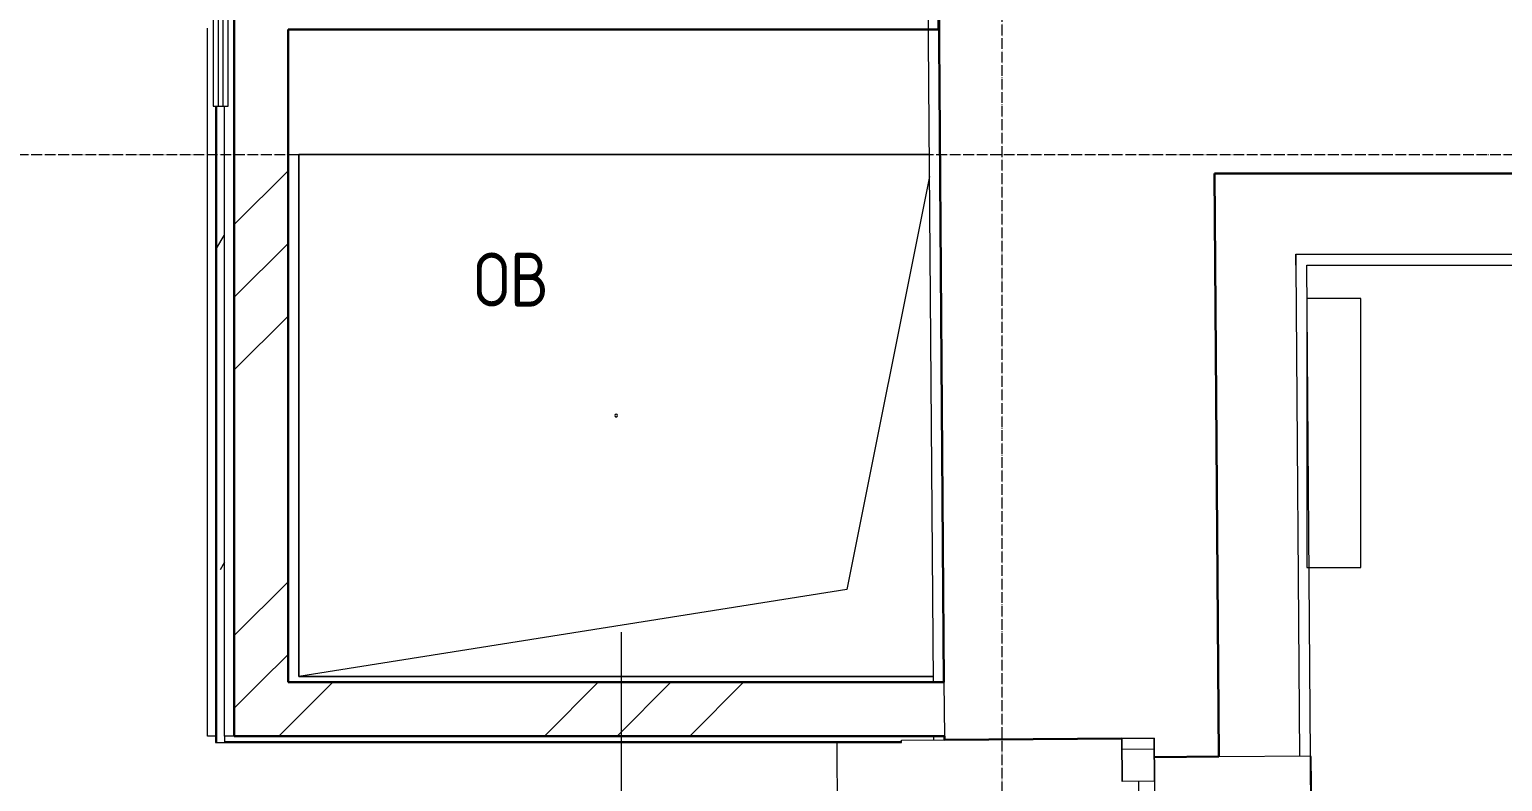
# Model space of a CAD drawing. Header units: millimetres. Extents: x -42533 to 645315, y 3457 to 82611.
# Drawn here: x 327588 to 330326, y 33605 to 35002 of the extents above; entities that cross this region are included whole.
import ezdxf

# ---------------------------------------------------------------- set-up
doc = ezdxf.new("R2010")
doc.units = ezdxf.units.MM
doc.linetypes.add('ADSK_Линия сетки', pattern=[25, 20, -2.5, 0, -2.5])
for name, color, linetype, lineweight in [('_ Окна', 7, 'Continuous', 9), ('Аннотация', 7, 'Continuous', 18), ('Обобщенные модели', 7, 'Continuous', 18), ('Окна', 7, 'Continuous', 9), ('Оси', 253, 'Continuous', 9), ('Перекрытие', 7, 'Continuous', 18), ('Стены внутренние', 7, 'Continuous', 18), ('Стены наружные', 7, 'Continuous', 18), ('Стены несущие', 7, 'Continuous', 30), ('Стены отделка', 7, 'Continuous', 30), ('Стены штриховка', 7, 'Continuous', 9), ('ТХ', 5, 'Continuous', 0), ('ШТРИХОВКА', 252, 'Continuous', 15)]:
    doc.layers.add(name, color=color, linetype=linetype, lineweight=lineweight)
doc.layers.add('ЭОМ_Лотки рабочие', color=5, linetype='Continuous')
doc.styles.add('GOST Common_4', font='GOST_Common.ttf', dxfattribs={"width": 0.9, "height": 200})
pattern_1 = [(45, (507.34, 158.9), (-381.661, 381.661), []), (45, (642.3, 158.9), (0, 763.322), []), (45, (372.4, 158.9), (0, 763.322), [])]

# ---------------------------------------------------------------- blocks, each defined once
blk = doc.blocks.new('ТХ 3 этаж')
at = {"layer": 'ТХ', "color": 8}
blk.add_line((55660.3, 413.1), (55660.3, 7447.9), dxfattribs=at)
blk = doc.blocks.new('План 3 этажа')
at = {"layer": 'Стены внутренние', "lineweight": 9}
h = blk.add_hatch(dxfattribs=at)
h.set_pattern_fill('FP_1', color=8, style=0, pattern_type=2)
h.set_pattern_definition(pattern_1)
h.paths.add_polyline_path([(48029.843, 7473.402), (48029.843, 9693.331), (47929.843, 9693.331), (47929.843, 7473.402)])
h = blk.add_hatch(dxfattribs=at)
h.set_pattern_fill('FP_5', color=8, style=0, pattern_type=2)
h.set_pattern_definition([(0, (507.34, 158.9), (406.4, 101.6), [33.528, -271.272, 33.528, -271.272, -1625.6]), (0, (507.34, 158.9), (406.4, 101.6), [-609.6, 33.528, -576.072, 33.528, -271.272, -711.2]), (0, (507.34, 158.9), (406.4, 101.6), [-1524, 33.528, -169.672, 33.528, -474.472]), (120, (659.74, 209.7), (-291.18818, 301.15272), [33.528, -271.272, 33.528, -271.272, -1625.6]), (120, (659.74, 209.7), (-291.18818, 301.15272), [-609.6, 33.528, -576.072, 33.528, -271.272, -711.2]), (120, (659.74, 209.7), (-291.18818, 301.15272), [-1524, 33.528, -169.672, 33.528, -474.472]), (240, (710.54, 412.9), (-115.21182, -402.75272), [33.528, -271.272, 33.528, -271.272, -1625.6]), (240, (710.54, 412.9), (-115.21182, -402.75272), [-609.6, 33.528, -576.072, 33.528, -271.272, -711.2]), (240, (710.54, 412.9), (-115.21182, -402.75272), [-1524, 33.528, -169.672, 33.528, -474.472])])
h.paths.add_polyline_path([(47896.843, 7361.402), (47911.843, 7361.402), (47911.843, 8543.3), (47896.843, 8543.3), (47896.843, 7365.915)])
h = blk.add_hatch(dxfattribs=at)
h.set_pattern_fill('FP_1', color=8, style=0, pattern_type=2)
h.set_pattern_definition(pattern_1)
h.paths.add_polyline_path([(49229.482, 7373.402), (49249.482, 7373.402), (49247.713, 7473.402), (47929.843, 7473.402), (47929.843, 7373.402), (49049.54, 7373.402)])
at = {"layer": '_ Окна', "color": 8, "lineweight": 18}
for p, q in [((49579.525, 7369.043), (49639.523, 7369.498)), ((49580.132, 7289.045), (49579.525, 7369.043)), ((49639.523, 7369.498), (49640.13, 7289.501)), ((49640.13, 7289.501), (49580.132, 7289.045))]:
    blk.add_line(p, q, dxfattribs=at)
at = {"layer": '_ Окна', "color": 8}
for p, q in [((49579.677, 7349.044), (49639.675, 7349.499)), ((49610.131, 7289.273), (49615.595, 6569.294))]:
    blk.add_line(p, q, dxfattribs=at)
at = {"layer": 'Обобщенные модели', "color": 8}
for p, q in [((48049.791, 7483.902), (48049.791, 8453.902)), ((48049.791, 8453.902), (49221.281, 8453.902)), ((49221.281, 8453.902), (48049.791, 8453.902)), ((48049.791, 8453.902), (48049.791, 7483.902)), ((49221.592, 8412.906), (49068.125, 7645.568)), ((49068.125, 7645.568), (48049.791, 7483.902)), ((49228.787, 7483.902), (48049.791, 7483.902)), ((48049.791, 7483.902), (49228.787, 7483.902))]:
    blk.add_line(p, q, dxfattribs=at)
for start, end in [(0, 180), (120, 180), (180, 0), (240, 345), (15, 90)]:
    blk.add_arc((48639.791, 7968.902), 2.5, start, end, dxfattribs=at)
at = {"layer": 'Окна', "color": 8}
for p, q in [((49639.523, 7369.498), (49579.525, 7369.043)), ((49579.525, 7369.043), (49580.132, 7289.045)), ((49640.13, 7289.501), (49639.523, 7369.498)), ((49640.13, 7289.501), (49645.595, 6569.521))]:
    blk.add_line(p, q, dxfattribs=at)
at = {"layer": 'Оси', "color": 8, "linetype": 'ADSK_Линия сетки'}
for p, q in [((49356.908, -3523.688), (49356.908, 43515.246)), ((-10051.774, 8453.902), (56512.196, 8453.902))]:
    blk.add_line(p, q, dxfattribs=at)
at = {"layer": 'Перекрытие', "color": 8}
for p, q in [((47879.843, 7373.402), (47879.843, 8688.317)), ((47894.843, 7373.402), (47879.843, 7373.402)), ((49049.568, 7361.402), (49101.427, 528.46))]:
    blk.add_line(p, q, dxfattribs=at)
at = {"layer": 'Стены наружные', "color": 8}
for p, q in [((49929.78, 7336.7), (49935.966, 6521.724)), ((49929.788, 7335.7), (49930.787, 7335.708)), ((49935.965, 6521.724), (49929.788, 7335.7)), ((49930.787, 7335.708), (49936.973, 6520.731))]:
    blk.add_line(p, q, dxfattribs=at)
at = {"layer": 'Стены несущие', "color": 8}
for p, q in [((47929.843, 9793.331), (47929.843, 7373.402)), ((49237.681, 8928.331), (49248.723, 7473.402)), ((49238.762, 8685.959), (49238.762, 8785.959)), ((48029.843, 8685.959), (49238.762, 8685.959)), ((48029.843, 7473.402), (48029.843, 8685.959)), ((49751.566, 8418.331), (56116.021, 8418.331)), ((49751.566, 8418.331), (49759.785, 7335.41)), ((49248.723, 7473.402), (48029.843, 7473.402)), ((47929.843, 7373.402), (49249.482, 7373.402)), ((49249.534, 7366.538), (49249.482, 7373.402)), ((49249.534, 7366.538), (49579.525, 7369.043)), ((49639.789, 7334.499), (49759.785, 7335.41))]:
    blk.add_line(p, q, dxfattribs=at)
at = {"layer": 'Стены отделка', "color": 8, "lineweight": 9}
for p, q in [((47890.843, 9143.3), (47890.843, 8543.3)), ((47918.843, 8543.3), (47918.843, 9143.3)), ((49217.528, 8948.35), (49228.723, 7473.402)), ((47890.843, 8543.3), (47894.843, 8543.3)), ((47894.843, 8543.3), (47894.843, 7361.402)), ((47911.843, 8543.3), (47918.843, 8543.3)), ((47911.843, 7373.402), (47911.843, 8543.3)), ((49902.709, 8268.331), (49902.709, 8248.331)), ((49902.709, 8268.331), (56267.239, 8268.331)), ((49902.861, 8248.331), (49902.709, 8268.331)), ((49922.861, 8248.331), (56287.24, 8248.331)), ((49929.78, 7336.7), (49922.861, 8248.331)), ((50023.33, 8186.544), (49923.33, 8186.544)), ((49923.33, 8186.544), (49923.33, 7686.544)), ((50023.33, 7686.544), (50023.33, 8186.544)), ((49923.33, 7686.544), (50023.33, 7686.544)), ((47929.843, 7373.402), (47911.843, 7373.402)), ((49169.537, 7365.931), (49249.534, 7366.538)), ((49169.571, 7361.402), (49169.537, 7365.931)), ((49229.482, 7373.402), (49229.535, 7366.387)), ((47894.843, 7361.402), (49169.571, 7361.402)), ((49759.785, 7335.41), (49929.78, 7336.7))]:
    blk.add_line(p, q, dxfattribs=at)
at = {"layer": 'Стены штриховка', "color": 8}
for p, q in [((47899.843, 9143.3), (47899.843, 8543.3)), ((47908.843, 9143.3), (47908.843, 8543.3)), ((47894.843, 8543.3), (47911.843, 8543.3)), ((47896.843, 8543.3), (47896.843, 7361.402)), ((49902.861, 8248.331), (49909.781, 7336.548)), ((49248.723, 7473.402), (49249.482, 7373.402)), ((47911.843, 7373.402), (47911.843, 7361.402)), ((47911.843, 7363.402), (49169.556, 7363.402))]:
    blk.add_line(p, q, dxfattribs=at)
at = {"layer": 'ЭОМ_Лотки рабочие'}
blk.add_blockref('ТХ 3 этаж', (-7010.895, 118.542), dxfattribs=at)
at = {"layer": 'Аннотация', "color": 8, "lineweight": 9, "insert": (48374.817, 8271.341), "char_height": 100, "width": 156.348, "attachment_point": 1, "line_spacing_factor": 1.022766, "style": 'GOST Common_4'}
blk.add_mtext('\\pxt3.6,7.2,10.8,14.4,18,21.6,25.2,28.8,32.4,36,39.6,43.2,46.8,50.4,54,57.6,61.2,64.8,68.4,72,75.6,79.2,82.8,86.4,90,93.6,97.2,100.8,104.4,108,111.6,115.2;{ОВ}', dxfattribs=at)

msp = doc.modelspace()

# ---------------------------------------------------------------- block references
at = {"layer": 'ШТРИХОВКА'}
msp.add_blockref('План 3 этажа', (280039.2, 26316.4), dxfattribs=at)

doc.saveas('drawing.dxf')
